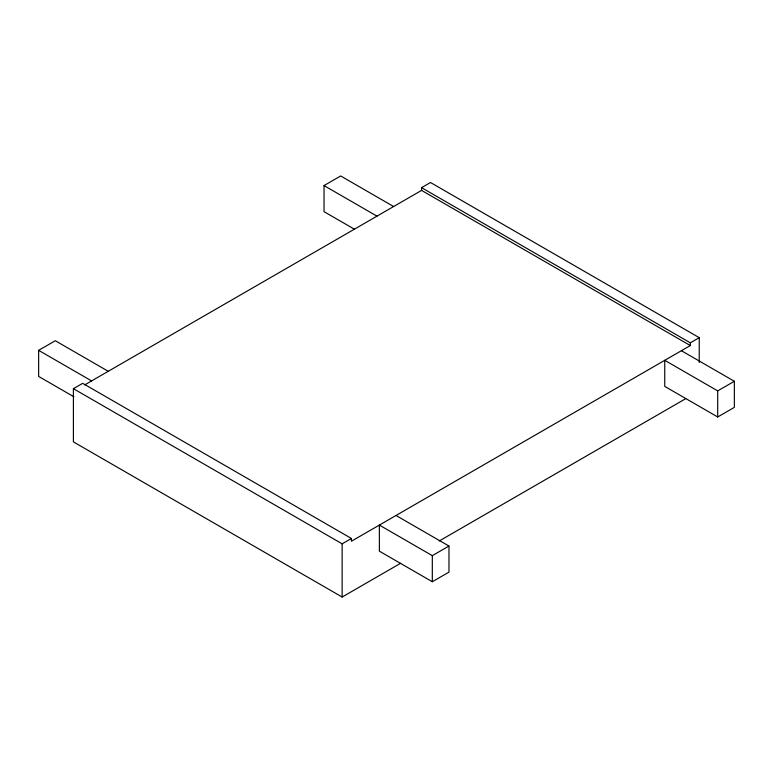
<?xml version="1.0" encoding="UTF-8"?>
<svg xmlns="http://www.w3.org/2000/svg" width="773" height="773" viewBox="0 0 773 773"><rect width="100%" height="100%" fill="white"/><g stroke="black" fill="none" stroke-linecap="round" stroke-linejoin="round"><path stroke-width="1.16" d="M73.947 396.81L38.65 376.432L38.65 350.343L55.298 340.729L108.249 371.301M354.15 229.05L324.032 211.667L324.032 185.578L340.68 175.964L393.631 206.536M400.617 563.275L342.139 597.036L73.406 441.876L73.406 388.674L82.682 383.321L351.425 538.472L351.425 541.216L690.318 345.56L690.318 342.816L421.575 187.655L421.575 190.4L84.663 384.915M421.575 187.655L430.493 182.505L699.236 337.666L699.236 362.489M73.406 388.674L342.139 543.825L351.425 538.472M690.318 342.816L699.236 337.666M439.248 540.974L685.661 398.704M432.32 555.652L448.968 546.047L448.968 572.136L432.32 581.74L379.369 551.168L379.369 525.08L432.32 555.652L432.32 581.74M717.702 390.887L734.35 381.282L734.35 407.371L717.702 416.976L664.751 386.403L664.751 360.315L717.702 390.887L717.702 416.976M421.575 190.4L690.318 345.56M681.4 350.71L734.35 381.282M324.032 185.578L376.982 216.15M396.018 515.475L448.968 546.047M38.65 350.343L91.6 380.915M342.139 543.825L342.139 597.036"/></g></svg>
